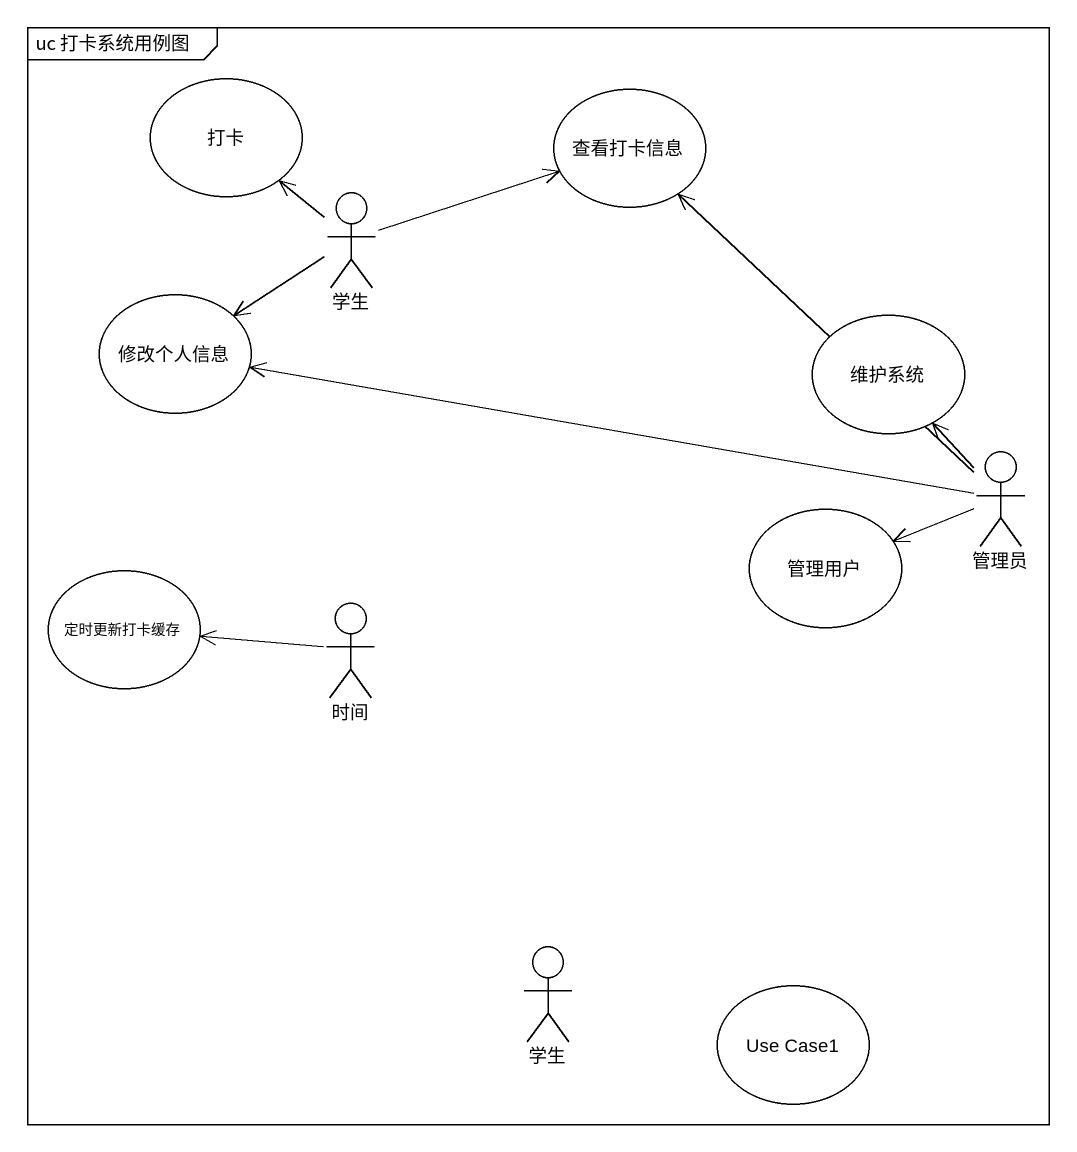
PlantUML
@startuml
mainframe uc 打卡系统用例图
usecase 打卡
usecase 查看打卡信息
actor 学生
usecase 修改个人信息
usecase 维护系统
actor 管理员
usecase 定时更新打卡缓存
usecase 管理用户
actor 时间
actor "学生" as 学生_2
usecase "Use Case1" as Use_Case1
学生 -up-> 打卡
学生 -right-> 查看打卡信息
学生 -left-> 修改个人信息
管理员 -up-> 查看打卡信息
管理员 -left-> 修改个人信息
管理员 -up-> 维护系统
管理员 -left-> 管理用户
时间 -left-> 定时更新打卡缓存
@enduml
